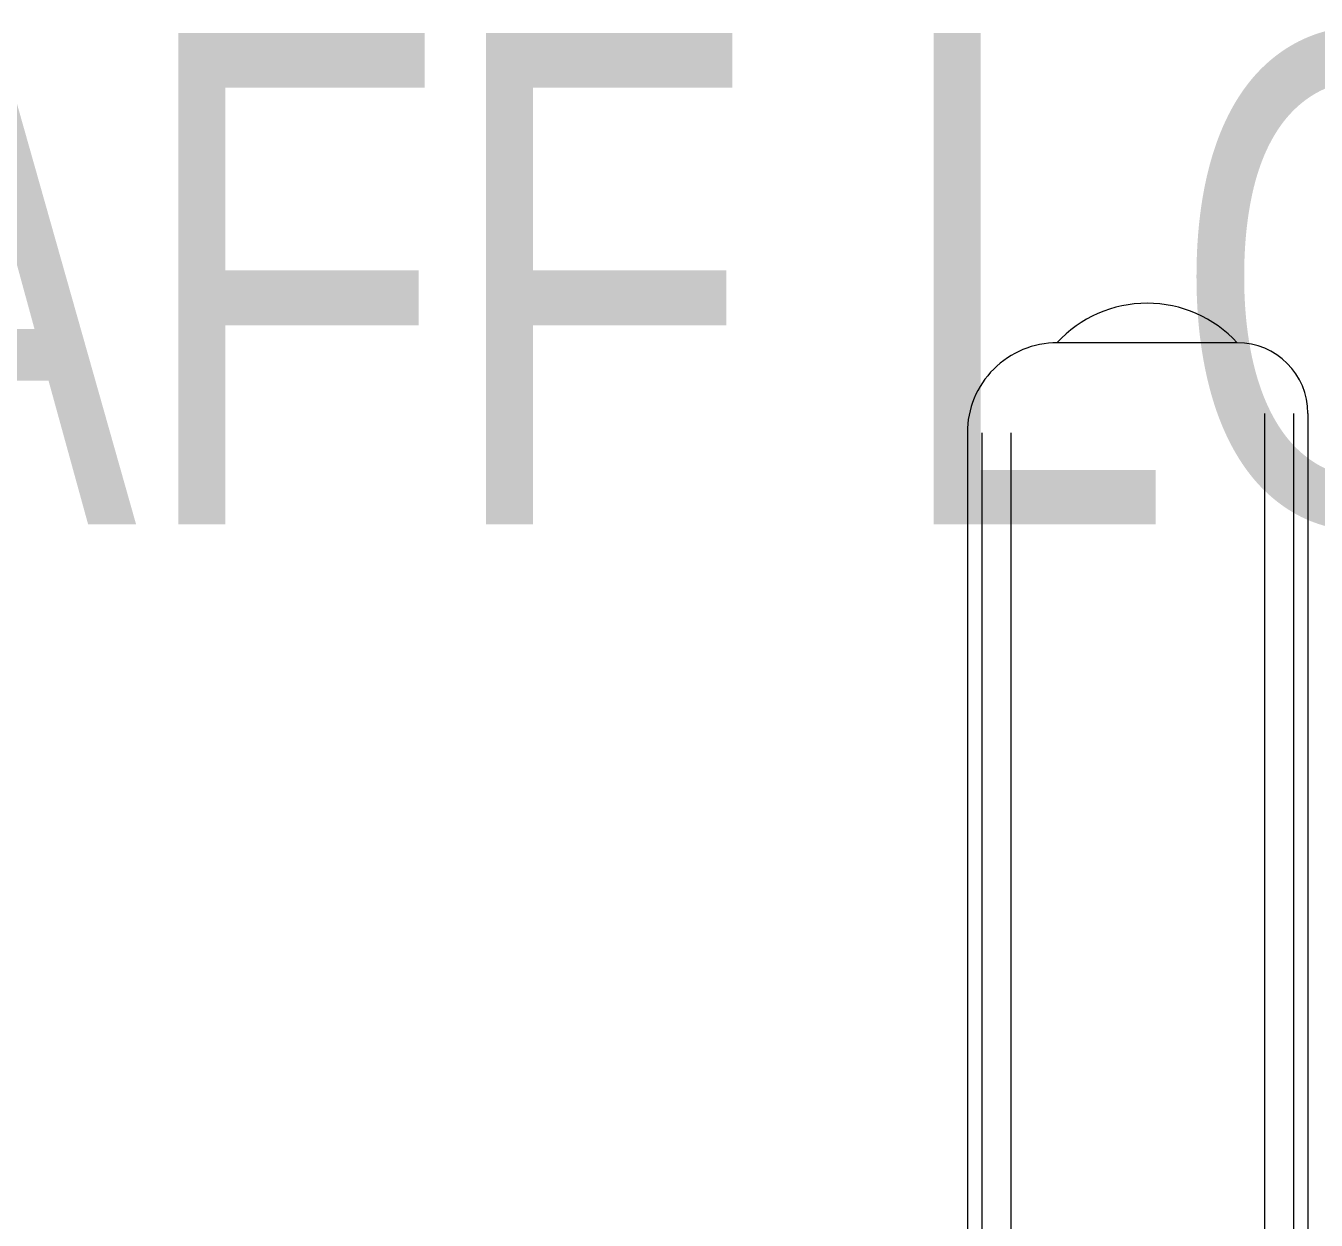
# Model space of a CAD drawing. Header units: millimetres. Extents: x 26027 to 581921, y 7230 to 233891.
# Drawn here: x 535738 to 536263, y 167656 to 168143 of the extents above; entities that cross this region are included whole.
import ezdxf

# ---------------------------------------------------------------- set-up
doc = ezdxf.new("R2010")
doc.units = ezdxf.units.MM
doc.header["$LTSCALE"] = 5
for name, color, linetype, lineweight in [('72_EGR_BASE_TEXT', 252, 'Continuous', 5), ('LOADING', 252, 'Continuous', 5), ('Medical Equipment and Furniture', 252, 'Continuous', 0)]:
    doc.layers.add(name, color=color, linetype=linetype, lineweight=lineweight)
doc.styles.add('X3G_ENTITY_2587EA', font='swisscl.ttf', dxfattribs={"height": 200})

# ---------------------------------------------------------------- blocks, each defined once
blk = doc.blocks.new('GF21008-P')
at = {"layer": 'LOADING'}
for p, q in [((0.6710702074917663, -0.7712330209141101), (0.6710702074917663, -0.2169933554351928)), ((0.6769787489736245, -0.7712330209141101), (0.6769787489736245, -0.2169933554351928)), ((0.6887958319374548, -0.7712330209141101), (0.6887958319374548, -0.2169933554351928)), ((0.7919739816173887, -0.7633874811632495), (0.7919739816173887, -0.2169933554351928)), ((0.8037910645811621, -0.7633874811632495), (0.8037910645811621, -0.2169933554351928)), ((0.8096996060630204, -0.7633874811632495), (0.8096996060630204, -0.2169933554351928)), ((0.6998371865777244, -0.8000000000000682), (0.7730870872263154, -0.8000000000000682))]:
    blk.add_line(p, q, dxfattribs=at)
for centre, radius, start, end in [((0.7730870872263154, -0.7633874811632495), 0.03661251883673159, 270, 0), ((0.6998371865777244, -0.7712330209141101), 0.02876697908600339, 180, 270), ((0.7365303459005759, -0.7662042870107371), 0.04988524989960819, 222.6461810710852, 317.3538189289148)]:
    blk.add_arc(centre, radius, start, end, dxfattribs=at)

msp = doc.modelspace()

# ---------------------------------------------------------------- block references
at = {"layer": 'Medical Equipment and Furniture', "xscale": 1000, "yscale": 1000, "zscale": 1000, "rotation": 179.9999999999998}
msp.add_blockref('GF21008-P', (536931.0209154764, 167213.6008101169, -2.944692747419708e-07), dxfattribs=at)

# ---------------------------------------------------------------- texts
at = {"layer": '72_EGR_BASE_TEXT', "insert": (536657.7232883261, 168139.6322335475), "char_height": 200, "attachment_point": 2, "style": 'X3G_ENTITY_2587EA'}
msp.add_mtext('STAFF LOUNGE+TOILETS', dxfattribs=at)

doc.saveas('drawing.dxf')
